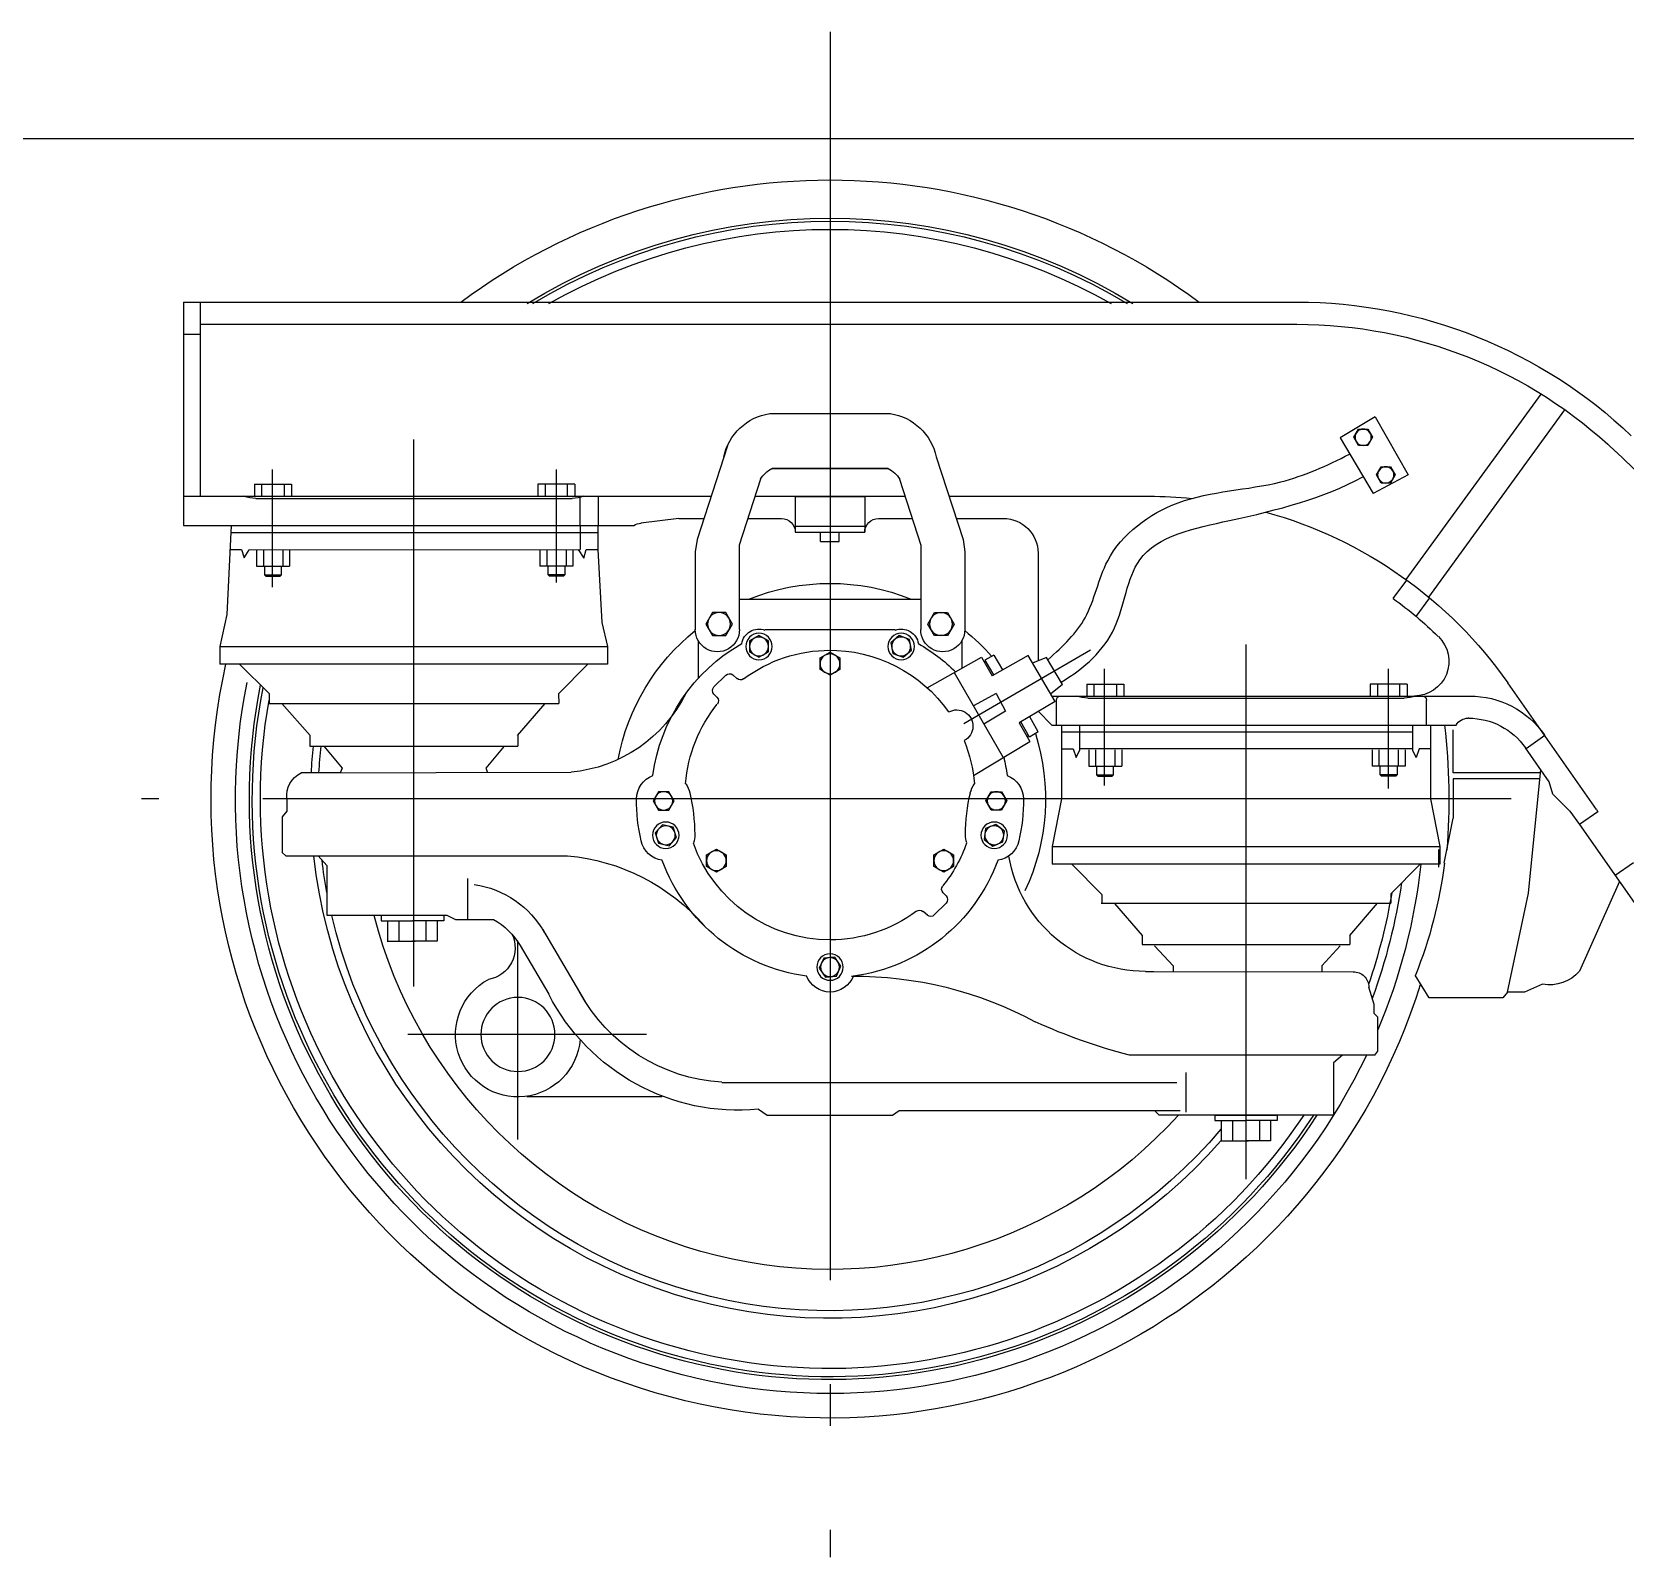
# Model space of a CAD drawing. Extents: x 39751 to 116307, y -36149 to -14965.
# Drawn here: x 62220 to 63369, y -21423 to -20323 of the extents above; entities that cross this region are included whole.
import ezdxf

# ---------------------------------------------------------------- set-up
doc = ezdxf.new("R2010")
doc.units = 0
doc.header["$LTSCALE"] = 1500
doc.linetypes.add('CENTER2', pattern=[0.72, 0.6, -0.05, 0.02, -0.05])
doc.layers.add('01', color=7, linetype='Continuous')
doc.layers.add('confine7', color=4, linetype='CENTER2')

# ---------------------------------------------------------------- blocks, each defined once
blk = doc.blocks.new('A$C2D1C109C')
at = {"layer": '01'}
for p, q in [((3582.7, 943.7), (2780.2, 943.7)), ((3570.7, 943.7), (3570.7, 803.7)), ((3582.7, 943.7), (3582.7, 803.7)), ((3570.7, 927.7), (2780.2, 927.7)), ((3570.7, 923.7), (3570.7, 803.7)), ((3582.7, 920.5), (3570.7, 920.5)), ((2701.3, 743.6), (2604, 877.4)), ((2685, 730.9), (2586.8, 866)), ((3160.2, 863.3), (3073.2, 863.3)), ((2723.7, 861), (2699.8, 819.2)), ((2723.7, 861), (2748.8, 845.8)), ((2748.8, 845.8), (2725.1, 805.6)), ((3190.6, 840.1), (3212.5, 772.5)), ((2521, 808.1), (2550, 835.7)), ((3040.1, 832.1), (3020.8, 772.5)), ((3040.1, 832.1), (3020.8, 772.5)), ((3040.1, 832.1), (3020.8, 772.5)), ((2699.8, 819.2), (2725.1, 805.6)), ((3066.5, 816), (3051.3, 768.4)), ((3074.8, 823.6), (3158.3, 823.6)), ((3074.8, 823.6), (3158.3, 823.6)), ((3158.6, 823.6), (3075.1, 823.6)), ((3158.6, 823.6), (3075.1, 823.6)), ((3166.8, 816), (3182.1, 768.4)), ((3416.7, 760.1), (3416.7, 823)), ((3300.6, 812.4), (3327.3, 812.4)), ((3300.6, 812.4), (3300.6, 803.6)), ((3305.9, 803.5), (3305.9, 812.4)), ((3322, 812.4), (3322, 803.5)), ((3327.3, 812.4), (3327.3, 803.6)), ((3531.6, 812.4), (3504.9, 812.4)), ((3504.9, 812.4), (3504.9, 803.6)), ((3510.2, 812.4), (3510.2, 803.5)), ((3526.3, 803.5), (3526.3, 812.4)), ((3531.6, 812.4), (3531.6, 803.6)), ((3030.9, 803.7), (2886.7, 803.7)), ((3170.8, 803.7), (3062.6, 803.7)), ((3141.7, 803.6), (3091.6, 803.6)), ((3091.7, 803.7), (3091.7, 777.7)), ((3141.7, 803.7), (3141.7, 777.7)), ((3582.7, 803.7), (3202.4, 803.7)), ((3283.7, 782.7), (3283.7, 803.7)), ((3296.8, 782.7), (3296.8, 802.9)), ((3530.7, 802.2), (3302.7, 802.2)), ((3567.7, 803.7), (3566.7, 803.7)), ((3582.7, 803.7), (3582.7, 782.7)), ((3025.7, 787.7), (2991.7, 787.7)), ((3081.7, 787.7), (3057.4, 787.7)), ((3141.7, 782.2), (3091.6, 782.2)), ((3175.9, 787.7), (3151.7, 787.7)), ((3225.7, 787.7), (3207.6, 787.7)), ((3225.7, 787.7), (3253, 784.3)), ((3582.7, 782.7), (3258.2, 782.7)), ((3284.1, 782.7), (3284.1, 765.4)), ((3296.8, 782.7), (3296.8, 765.2)), ((3548.4, 782.7), (3551.6, 718.5)), ((3020.8, 772.5), (3019.5, 763.6)), ((3141.7, 777.7), (3091.7, 777.7)), ((3110.1, 771), (3110.1, 777.7)), ((3123.5, 771), (3110.1, 771)), ((3123.5, 771), (3123.5, 777.7)), ((3212.5, 772.5), (3213.8, 763.6)), ((3548.7, 777.6), (3284.1, 777.6)), ((2966.7, 762.7), (2966.7, 685.1)), ((3019.5, 763.6), (3019.5, 707.4)), ((3051.3, 768.4), (3051.3, 707.7)), ((3182.1, 768.4), (3182.1, 707.7)), ((3213.8, 763.6), (3213.8, 707.4)), ((3284.1, 765.4), (3281.1, 712.8)), ((3292.5, 765.4), (3284.1, 765.4)), ((3294.3, 759), (3292.5, 765.4)), ((3294.3, 759), (3292.5, 765.4)), ((3298.3, 765.2), (3294.3, 759)), ((3535.4, 765.1), (3296.8, 765.2)), ((3302, 765.1), (3302, 753.3)), ((3307, 765.1), (3307, 753.3)), ((3320.9, 765.1), (3320.9, 753.3)), ((3325.9, 765.1), (3325.9, 753.3)), ((3506.3, 765.1), (3506.3, 753.3)), ((3511.3, 765.1), (3511.3, 753.3)), ((3525.2, 765.1), (3525.2, 753.3)), ((3530.2, 765.1), (3530.2, 753.3)), ((3539.1, 759.2), (3535.4, 765.1)), ((3541, 765.4), (3539.1, 759.2)), ((3549.3, 765.4), (3541, 765.4)), ((3302, 753.3), (3325.9, 753.3)), ((3323.5, 753.5), (3305.9, 753.5)), ((3307.8, 753.3), (3307.8, 747)), ((3307.8, 747), (3320, 747)), ((3307.8, 747), (3308.8, 746)), ((3319, 746), (3320, 747)), ((3320, 747), (3320, 753.3)), ((3530.2, 753.3), (3506.3, 753.3)), ((3527.2, 753.3), (3509.5, 753.3)), ((3512.2, 747), (3512.2, 753.3)), ((3513.2, 746), (3512.2, 747)), ((3524.5, 747), (3512.2, 747)), ((3524.5, 747), (3523.5, 746)), ((3524.5, 753.3), (3524.5, 747)), ((2710.6, 730), (2700.9, 743.3)), ((3308.8, 746), (3319, 746)), ((3523.5, 746), (3513.2, 746)), ((2694.1, 717), (2684.3, 730.4)), ((3182.1, 729.5), (3051.3, 729.5)), ((3281.1, 712.8), (3277, 695.4)), ((3551.6, 718.5), (3556.5, 695.4)), ((3069.7, 707.3), (3163.6, 707.3)), ((3021.7, 699.6), (3021.7, 679.7)), ((3211.7, 699.6), (3211.7, 672.5)), ((3556.5, 695.4), (3277, 695.4)), ((3277, 695.4), (3277, 682.7)), ((3556.5, 695.4), (3556.5, 682.7)), ((2949.1, 667.9), (2960.6, 687.5)), ((2954.4, 655.7), (2973.9, 688.8)), ((2960.6, 687.5), (2970.7, 683.4)), ((2973.9, 688.8), (2999.9, 674.3)), ((2998.5, 689.2), (2992.3, 678.5)), ((2998.5, 689.2), (3005, 685.6)), ((3005, 685.6), (2998.8, 674.9)), ((3007.5, 687.6), (2999.9, 674.3)), ((3004.3, 684.5), (3005.3, 684)), ((3046.6, 665.7), (3007.5, 687.6)), ((3277, 682.7), (3556.5, 682.7)), ((3312.4, 661.3), (3291.3, 682.7)), ((3542.4, 682.7), (3521.1, 661.4)), ((2564, 577.9), (2628, 669.2)), ((2700.6, 668.3), (2700.6, 659.5)), ((2700.6, 668.3), (2727.3, 668.3)), ((2705.9, 659.3), (2705.9, 668.3)), ((2722, 668.3), (2722, 659.3)), ((2727.3, 668.3), (2727.3, 659.5)), ((2904.9, 668.3), (2904.9, 659.5)), ((2931.6, 668.3), (2904.9, 668.3)), ((2910.2, 668.3), (2910.2, 659.3)), ((2926.3, 659.3), (2926.3, 668.3)), ((2931.6, 668.3), (2931.6, 659.5)), ((2949.1, 667.9), (2957.7, 661.1)), ((3027.2, 676.6), (2991.8, 615.4)), ((3186.8, 674.9), (3183.7, 672.2)), ((3200.4, 666.2), (3191.8, 674.7)), ((2956.7, 659.7), (2655.6, 659.7)), ((2686.7, 638.7), (2686.7, 656.7)), ((2930.7, 658.2), (2702.7, 658.2)), ((2953.5, 638.7), (2953.5, 656.7)), ((2954.4, 655.7), (2980.4, 640.4)), ((2996.8, 661.6), (2990.2, 648.7)), ((2996.8, 661.6), (3013.2, 652.5)), ((3198.2, 658.8), (3200.4, 661)), ((3312.4, 661.3), (3312.3, 654.4)), ((3521.1, 661.4), (3521.1, 654.4)), ((2656.2, 643.7), (2656.7, 643.7)), ((2956.7, 638.7), (2966.7, 648.7)), ((2966.5, 633.9), (2972.7, 644.6)), ((2990.2, 648.7), (3005.7, 639.4)), ((3521.1, 654.4), (3312.3, 654.4)), ((3341.9, 631.2), (3322, 654.4)), ((3511.8, 654.4), (3491.6, 631.2)), ((2956.7, 638.7), (2665.3, 638.7)), ((2667.5, 604.4), (2667.5, 635.2)), ((2683.8, 638.5), (2683.8, 585.5)), ((2696.7, 638.5), (2696.7, 620.5)), ((2949.7, 633.8), (2696.7, 633.8)), ((2936.7, 638.5), (2936.7, 620.5)), ((2949.7, 638.5), (2949.7, 585.5)), ((2966.5, 633.9), (2972.8, 630.1)), ((2980.4, 640.4), (2972.6, 627)), ((2972.8, 630.1), (2979.2, 641.1)), ((2598.1, 597.9), (2615.3, 622.4)), ((2601.3, 631.2), (2614.8, 621.7)), ((2683.6, 621.7), (2691.9, 621.7)), ((2691.9, 621.7), (2694.1, 615.4)), ((2696.7, 620.5), (2694.1, 615.4)), ((2696.7, 621.7), (2936.7, 621.7)), ((2702, 620.9), (2702, 609.2)), ((2707, 620.9), (2707, 609.2)), ((2720.9, 620.9), (2720.9, 609.2)), ((2725.9, 620.9), (2725.9, 609.2)), ((2906.3, 620.9), (2906.3, 609.2)), ((2911.3, 620.9), (2911.3, 609.2)), ((2925.2, 620.9), (2925.2, 609.2)), ((2930.2, 620.9), (2930.2, 609.2)), ((2939.2, 615.4), (2936.7, 620.5)), ((2941.4, 621.7), (2939.2, 615.4)), ((2949.7, 621.7), (2941.4, 621.7)), ((3013.2, 602.5), (2972.6, 627)), ((2973.4, 631.2), (2974.4, 630.6)), ((3341.8, 631.4), (3341.8, 623.6)), ((3491.7, 623.6), (3341.8, 623.6)), ((3351.6, 623.6), (3364.9, 607.8)), ((3481.7, 623.6), (3468.4, 607.8)), ((3491.7, 631.4), (3491.7, 623.6)), ((2702, 609.2), (2725.9, 609.2)), ((2723.5, 609.3), (2705.9, 609.3)), ((2707.8, 609.2), (2707.8, 602.9)), ((2720, 602.9), (2720, 609.2)), ((2930.2, 609.2), (2906.3, 609.2)), ((2927.2, 609.2), (2909.5, 609.2)), ((2912.2, 602.9), (2912.2, 609.2)), ((2924.5, 609.2), (2924.5, 602.9)), ((2595.5, 589), (2598.1, 597.9)), ((2613.1, 517.6), (2604.3, 606.8)), ((2604.6, 604.4), (2667.5, 604.4)), ((2605, 600.1), (2667.5, 600.1)), ((2667.5, 600.1), (2667.5, 571.6)), ((2707.8, 602.9), (2708.8, 601.9)), ((2707.8, 602.9), (2720, 602.9)), ((2708.8, 601.9), (2719, 601.9)), ((2719, 601.9), (2720, 602.9)), ((2913.2, 601.9), (2912.2, 602.9)), ((2924.5, 602.9), (2912.2, 602.9)), ((2923.5, 601.9), (2913.2, 601.9)), ((2924.5, 602.9), (2923.5, 601.9)), ((3497.9, 604.3), (3303.3, 604.7)), ((3364.9, 607.8), (3363.6, 604.6)), ((3468.4, 607.8), (3469.8, 604.3)), ((3469.2, 604.3), (3497.9, 604.3)), ((2583.3, 576.8), (2595.5, 589)), ((2564, 577.9), (2563.2, 576.2)), ((2563.2, 576.2), (2576.4, 567)), ((2583.3, 576.8), (2576.4, 567)), ((2683.8, 585.5), (2677, 551.2)), ((2949.7, 585.5), (2956.5, 551.2)), ((3508.3, 585.5), (3508.3, 576.8)), ((3508.3, 576.8), (3511.6, 572.5)), ((2576.4, 567), (2517.1, 482.3)), ((2673.8, 539.2), (2667.5, 571.6)), ((3511.6, 572.5), (3511.6, 546.8)), ((2956.5, 551.2), (2677, 551.2)), ((2956.5, 551.2), (2677, 551.2)), ((2677, 551.2), (2677, 538.5)), ((2678, 549.1), (2678, 536.4)), ((2956.5, 551.2), (2956.5, 538.5)), ((3509, 544.5), (3306, 544.6)), ((3485.8, 544.5), (3479.4, 537.4)), ((3511.6, 546.8), (3509, 544.5)), ((2537.5, 539.4), (2550.6, 530.3)), ((2677, 538.5), (2956.5, 538.5)), ((2712.4, 517.1), (2691.3, 538.5)), ((2942.4, 538.5), (2920.8, 516.6)), ((3479.4, 537.4), (3479.4, 501.6)), ((2547.6, 525.9), (2576.3, 461.3)), ((2628.3, 446.3), (2613.1, 517.6)), ((2712.4, 517.1), (2712.3, 510.3)), ((3035.1, 517.8), (3033, 515.6)), ((3378.1, 528.1), (3378.1, 498.5)), ((2921.1, 510.3), (2712.3, 510.3)), ((2741.9, 487.1), (2722, 510.3)), ((2911.6, 510.1), (2891.6, 487.1)), ((2920.8, 516.6), (2920.8, 510.1)), ((3033, 510.4), (3041.5, 501.9)), ((3046.5, 501.7), (3049.6, 504.4)), ((3386.8, 498.5), (3359.3, 498.5)), ((3392.9, 501.6), (3386.8, 498.5)), ((3479.4, 501.6), (3392.9, 501.6)), ((3440.3, 501.6), (3395.2, 501.6)), ((3395.2, 501.6), (3395.2, 497.6)), ((3395.2, 497.6), (3417.8, 497.6)), ((3400, 497.6), (3400, 483)), ((3408.1, 497.6), (3408.1, 483)), ((3440.3, 497.6), (3417.8, 497.6)), ((3427.6, 497.6), (3427.6, 483)), ((3435.8, 497.6), (3435.8, 483)), ((3440.3, 501.6), (3440.3, 497.6)), ((2741.8, 487.3), (2741.8, 480.5)), ((2891.6, 487.1), (2891.6, 480.5)), ((3324, 491.6), (3293.2, 439.2)), ((3400, 483), (3417.8, 483)), ((3435.9, 483), (3415.9, 483)), ((2891.6, 480.5), (2741.8, 480.5)), ((2748.8, 479.5), (2762.1, 465.2)), ((2882.7, 479.5), (2869.4, 465.2)), ((3340.2, 479.8), (3319.5, 444.7)), ((2883.2, 461.2), (2739.5, 460.9)), ((2762.1, 465.2), (2762.1, 461.2)), ((2869.4, 465.2), (2869.4, 461.2)), ((2883.1, 461.1), (2882.9, 461.2)), ((2889.2, 461.2), (2883.2, 461.2)), ((2602.9, 452), (2615.9, 446.3)), ((2684.6, 442.2), (2694.7, 458.4)), ((2724.4, 437.2), (2728.2, 449.9)), ((2615.9, 446.3), (2628.3, 446.3)), ((2628.3, 446.3), (2631.7, 442.2)), ((2631.7, 442.2), (2684.6, 442.2)), ((2724.4, 430.9), (2724.4, 437.2)), ((2721.7, 428.1), (2724.4, 430.9)), ((2721.7, 403.6), (2721.7, 428.1)), ((2724, 400.7), (2721.7, 403.6)), ((2724, 400.7), (2900.9, 400.8)), ((2747.2, 400.7), (2753.6, 395.3)), ((2753.6, 395.3), (2753.6, 357.6)), ((2860.2, 388.2), (2860.2, 359.8)), ((3194.7, 381.2), (2866.7, 381.2)), ((3335.3, 371.1), (3237.7, 371.1)), ((2753.6, 357.6), (2879.5, 357.6)), ((2839.3, 357.6), (2794.2, 357.6)), ((2794.2, 357.6), (2794.2, 353.6)), ((2839.3, 357.6), (2839.3, 353.6)), ((3066.8, 360.8), (2864.3, 360.8)), ((2879.5, 357.6), (2882.7, 360.8)), ((3071.6, 357.6), (3066.8, 360.8)), ((3162.1, 357.6), (3071.6, 357.6)), ((3168.3, 361.8), (3162.1, 357.6)), ((2794.2, 353.6), (2816.7, 353.6)), ((2799, 353.6), (2799, 339)), ((2807, 353.6), (2807, 339)), ((2839.3, 353.6), (2816.7, 353.6)), ((2826.6, 353.6), (2826.6, 339)), ((2834.8, 353.6), (2834.8, 339)), ((2799, 339), (2816.7, 339)), ((2834.9, 339), (2814.9, 339))]:
    blk.add_line(p, q, dxfattribs=at)
for points in [[(2735.7, 840.3), (2739.1, 846.2), (2735.7, 852), (2728.9, 852), (2725.5, 846.2), (2728.9, 840.3)], [(2719.3, 813.2), (2722.7, 819.1), (2719.3, 824.9), (2712.6, 824.9), (2709.2, 819.1), (2712.6, 813.2)], [(3041.4, 719.8), (3031.9, 719.8), (3027.1, 711.6), (3031.9, 703.3), (3041.4, 703.3), (3046.2, 711.6)], [(3041.4, 719.8), (3031.9, 719.8), (3027.1, 711.6), (3031.9, 703.3), (3041.4, 703.3), (3046.2, 711.6)], [(3191.9, 719.8), (3201.4, 719.8), (3206.2, 711.6), (3201.4, 703.3), (3191.9, 703.3), (3187.1, 711.6)], [(3191.9, 719.8), (3201.4, 719.8), (3206.2, 711.6), (3201.4, 703.3), (3191.9, 703.3), (3187.1, 711.6)], [(3059.4, 700.5), (3066.8, 703.2), (3072.8, 698.1), (3071.4, 690.4), (3064, 687.7), (3058, 692.7)], [(3167.9, 703.3), (3174.7, 699.4), (3174.7, 691.5), (3167.9, 687.6), (3161.1, 691.5), (3161.1, 699.4)], [(3123.8, 687.1), (3116.7, 691.2), (3109.5, 687.1), (3109.5, 678.8), (3116.7, 674.7), (3123.8, 678.8)], [(3000.6, 577.5), (3004.4, 584.1), (3000.6, 590.7), (2993, 590.7), (2989.2, 584.1), (2993, 577.5)], [(3232.8, 577.5), (3229, 584.1), (3232.8, 590.7), (3240.4, 590.7), (3244.2, 584.1), (3240.4, 577.5)], [(2992, 554.5), (2991, 562.3), (2997.2, 567.1), (3004.5, 564.1), (3005.5, 556.3), (2999.3, 551.5)], [(3242.7, 561), (3240.4, 553.5), (3232.7, 551.8), (3227.4, 557.6), (3229.7, 565.1), (3237.4, 566.8)], [(3041.9, 545.1), (3034.7, 549.2), (3027.6, 545.1), (3027.6, 536.9), (3034.7, 532.7), (3041.9, 536.9)], [(3205.8, 545.1), (3198.6, 549.2), (3191.5, 545.1), (3191.5, 536.9), (3198.6, 532.7), (3205.8, 536.9)], [(3120, 457.1), (3112.1, 457.8), (3108.8, 464.9), (3113.3, 471.4), (3121.2, 470.7), (3124.5, 463.6)]]:
    blk.add_lwpolyline(points, close=True, dxfattribs=at)
for centre, radius in [((2732.3, 846.2), 5.87), ((2716, 819.1), 5.87), ((2716, 819.1), 5.87), ((3036.7, 711.6), 8.25), ((3196.7, 711.6), 8.25), ((3065.4, 695.4), 9.54), ((3065.4, 695.4), 6.82), ((3167.9, 695.4), 9.54), ((3167.9, 695.4), 6.82), ((3116.7, 682.9), 7.15), ((2996.8, 584.1), 6.59), ((3236.6, 584.1), 6.59), ((2998.3, 559.3), 9.54), ((2998.3, 559.3), 6.82), ((3235.1, 559.3), 9.54), ((3235.1, 559.3), 6.82), ((3034.7, 541), 7.15), ((3198.6, 541), 7.15), ((3116.7, 464.3), 9.54), ((3116.7, 464.3), 6.82), ((3341.7, 415.7), 26.7)]:
    blk.add_circle(centre, radius, dxfattribs=at)
for centre, radius, start, end in [((3116.7, 585.5), 446.2, 53.3821, 126.6179), ((3116.7, 585.5), 418.6, 58.5646, 121.4354), ((3116.7, 585.5), 416.5, 59.0336, 120.9664), ((3116.7, 585.5), 410.6, 60.4277, 119.5723), ((2780.2, 593.7), 350, 90, 133.5532), ((2780.2, 593.7), 334, 90, 133.5532), ((3079.1, 823.9), 39.8, 98.5049, 168.1061), ((3154.3, 823.9), 39.8, 11.8939, 81.4951), ((3083.9, 805.4), 20.4, 116.6962, 148.7226), ((3083.9, 805.4), 20.4, 116.6962, 148.7226), ((3149.4, 805.4), 20.4, 31.2774, 63.3039), ((3149.4, 805.4), 20.4, 31.2774, 63.3039), ((2886.7, 487.7), 316, 90, 95.6173), ((3302.7, 827.2), 25, 250.0516, 270), ((3530.7, 827.2), 25, 270, 289.9484), ((2886.7, 487.7), 316, 105.4573, 144.9376), ((2991.7, 762.7), 25, 90, 180), ((3081.7, 777.7), 10, 0, 90), ((3151.7, 777.7), 10, 90, 180), ((3251.1, 769.4), 15, 61.9611, 83), ((3116.7, 585.5), 155.4, 67.8896, 112.1104), ((2886.7, 487.7), 299.5, 126, 134.1377), ((2695.5, 684.7), 25, 134.1377, 270), ((3116.7, 585.5), 155.4, 128.6751, 138.6013), ((3035.4, 707.5), 15.9, 179.608, 0.392), ((3065.4, 695.4), 12.6, 70.1327, 170.7803), ((3167.9, 695.4), 12.6, 9.2197, 109.8673), ((3197.9, 707.5), 15.9, 179.608, 0.392), ((3116.7, 585.5), 155.4, 10.5154, 51.3248), ((3116.7, 585.5), 128.8, 119.6341, 134.6514), ((3116.7, 588.3), 104.4, 89.2013, 145.002), ((3116.7, 588.3), 104.4, 53.3037, 90), ((3116.7, 585.5), 128.8, 7.5491, 60.3659), ((3116.7, 585.5), 446.2, 197.382, 12.5743), ((3116.7, 585.5), 428.6, 205.5493, 11.2882), ((3116.7, 585.5), 418.6, 212.9939, 11.2882), ((3181.3, 675), 3.7, 233.3037, 311.1858), ((3189.2, 672.1), 3.7, 45, 131.1858), ((2655.6, 593.7), 66, 90, 144.9376), ((2689.7, 656.7), 3, 90, 180), ((2702.7, 683.2), 25, 250.0516, 270), ((3116.7, 585.5), 416.5, 213.179, 11.0983), ((3116.7, 585.5), 410.6, 213.7164, 9.9894), ((2930.7, 683.2), 25, 270, 289.9484), ((2950.5, 656.7), 3, 0, 90), ((3200.8, 656.2), 3.7, 135, 218.8916), ((3197.8, 663.6), 3.7, 315, 45), ((3313, 707.4), 103.1, 206.4245, 264.6242), ((2656.2, 593.7), 50, 90, 144.9376), ((2656.7, 633.7), 10, 30, 90), ((3025.3, 638), 11.7, 60.4553, 242.4607), ((3116.7, 588.3), 104.4, 4.4549, 38.8916), ((3116.7, 585.5), 446.2, 173.16, 184.7618), ((3116.7, 585.5), 155.4, 162.3493, 205.2557), ((3116.7, 588.3), 104.4, 157.914, 175.5451), ((3116.7, 585.5), 368.9, 2.9104, 5.9275), ((3116.7, 585.5), 374.4, 2.8672, 5.8393), ((3116.7, 585.5), 128.8, 166.4796, 172.4509), ((2995.2, 585.5), 18, 109.978, 180), ((2995.2, 585.5), 18, 109.978, 180), ((3238.2, 585.5), 18, 0, 70.022), ((3489.8, 587.6), 18.6, 353.7634, 63.9327), ((2998, 585.9), 18, 13.0321, 35.9297), ((2879.6, 558.5), 139.5, 0.5321, 13.0321), ((3353.7, 558.5), 139.5, 166.9679, 179.4679), ((3235.3, 585.9), 18, 144.0703, 166.9679), ((3116.7, 585.5), 139.5, 180, 192.5), ((3116.7, 585.5), 139.5, 180, 192.5), ((3116.7, 585.5), 139.5, 347.5, 0), ((2998.3, 559.3), 18.2, 192.5, 262.0897), ((3000.9, 559.6), 18.2, 341.2366, 0.5321), ((3116.7, 588.3), 104.4, 199.346, 218.8916), ((3116.7, 588.3), 104.4, 270, 340.654), ((3232.4, 559.6), 18.2, 179.4679, 198.7634), ((3235.1, 559.3), 18.2, 277.9103, 347.5), ((3116.7, 585.5), 374.4, 221.1726, 353.7086), ((2889.2, 561.2), 100, 270, 350.2946), ((3116.7, 585.5), 128.8, 200.125, 262.4913), ((3116.7, 585.5), 128.8, 277.5087, 339.875), ((3318.9, 397.6), 147.5, 95.0166, 139.1946), ((3116.7, 585.5), 368.9, 349.4804, 353.1138), ((2995.2, 579.1), 323.9, 187.0774, 201.871), ((3116.7, 585.5), 428.6, 186.2939, 202.8585), ((3116.7, 585.5), 416.5, 188.3503, 200.1931), ((3116.7, 585.5), 410.6, 189.4843, 198.9957), ((3032.5, 520.4), 3.7, 315, 38.8916), ((3383.3, 454.9), 69.7, 98.3383, 150.833), ((3383.3, 454.9), 69.7, 98.3383, 150.833), ((3035.6, 513), 3.7, 135, 225), ((3116.7, 585.5), 368.9, 220.1776, 346.8427), ((3116.7, 585.5), 339.2, 222.2193, 345.6678), ((3044.1, 504.5), 3.7, 225, 311.1858), ((3052.1, 501.6), 3.7, 53.3037, 131.1858), ((3116.7, 588.3), 104.4, 233.3037, 270), ((3383.3, 454.9), 49.8, 118.775, 149.9619), ((3366.6, 478), 22.9, 153.9841, 260.9205), ((2597.7, 479.7), 28.2, 220.7236, 280.6871), ((2739.3, 449.8), 11.1, 88.8225, 179.8814), ((3098.2, 186.3), 271.4, 89.3604, 118.4993), ((3116.7, 464.3), 18, 200.8004, 339.1996), ((3341.7, 415.7), 45, 184.756, 61.8087), ((3182.7, 514.7), 153.6, 264.6177, 332.9092), ((3187.4, 506.3), 125.2, 273.3243, 331.4919), ((2789.7, 821.7), 435.4, 284.7937, 294.2708)]:
    blk.add_arc(centre, radius, start, end, dxfattribs=at)
for points, knots in [([(2959.6, 685.8), (2948.3, 696), (2928, 715.5), (2919.6, 766.9), (2864, 807.8), (2797.7, 808), (2758.2, 825.8), (2742, 834.1), (2741.9, 834.2)], [1.976241, 1.976241, 1.976241, 1.976241, 33.137787, 68.999739, 122.306765, 183.397641, 226.753869, 226.960306, 226.960306, 226.960306, 226.960306]), ([(2950, 669.6), (2932.9, 680.3), (2905.8, 704.1), (2900.8, 771.7), (2814.8, 788.3), (2761.7, 802.1), (2732.3, 817.7), (2732.2, 817.8)], [4.337462, 4.337462, 4.337462, 4.337462, 48.01356, 90.35126, 147.673951, 229.732395, 229.954646, 229.954646, 229.954646, 229.954646])]:
    blk.add_open_spline(points, degree=3, knots=knots, dxfattribs=at)
at = {"layer": 'confine7'}
for p, q in [((3116.7, 1138.5), (3116.7, 38.9)), ((3416.7, 450.2), (3416.7, 844.6)), ((3314, 741.6), (3314, 823)), ((3518.7, 738.1), (3518.7, 823)), ((2816.7, 311.4), (2816.7, 696.8)), ((2928.8, 692.7), (3020.3, 639.7)), ((2714, 593), (2714, 679.3)), ((2918.7, 595.2), (2918.7, 679.3)), ((2625.5, 585.5), (3613.1, 585.5)), ((3341.7, 340), (3341.7, 483.1)), ((3249, 415.7), (3421.1, 415.7))]:
    blk.add_line(p, q, dxfattribs=at)

msp = doc.modelspace()

# ---------------------------------------------------------------- linework, layer by layer
msp.add_line((45257.7, -20400), (67215.7, -20400))

# ---------------------------------------------------------------- block references
at = {"xscale": -1}
msp.add_blockref('A$C2D1C109C', (65912, -21461.7), dxfattribs=at)

doc.saveas('drawing.dxf')
